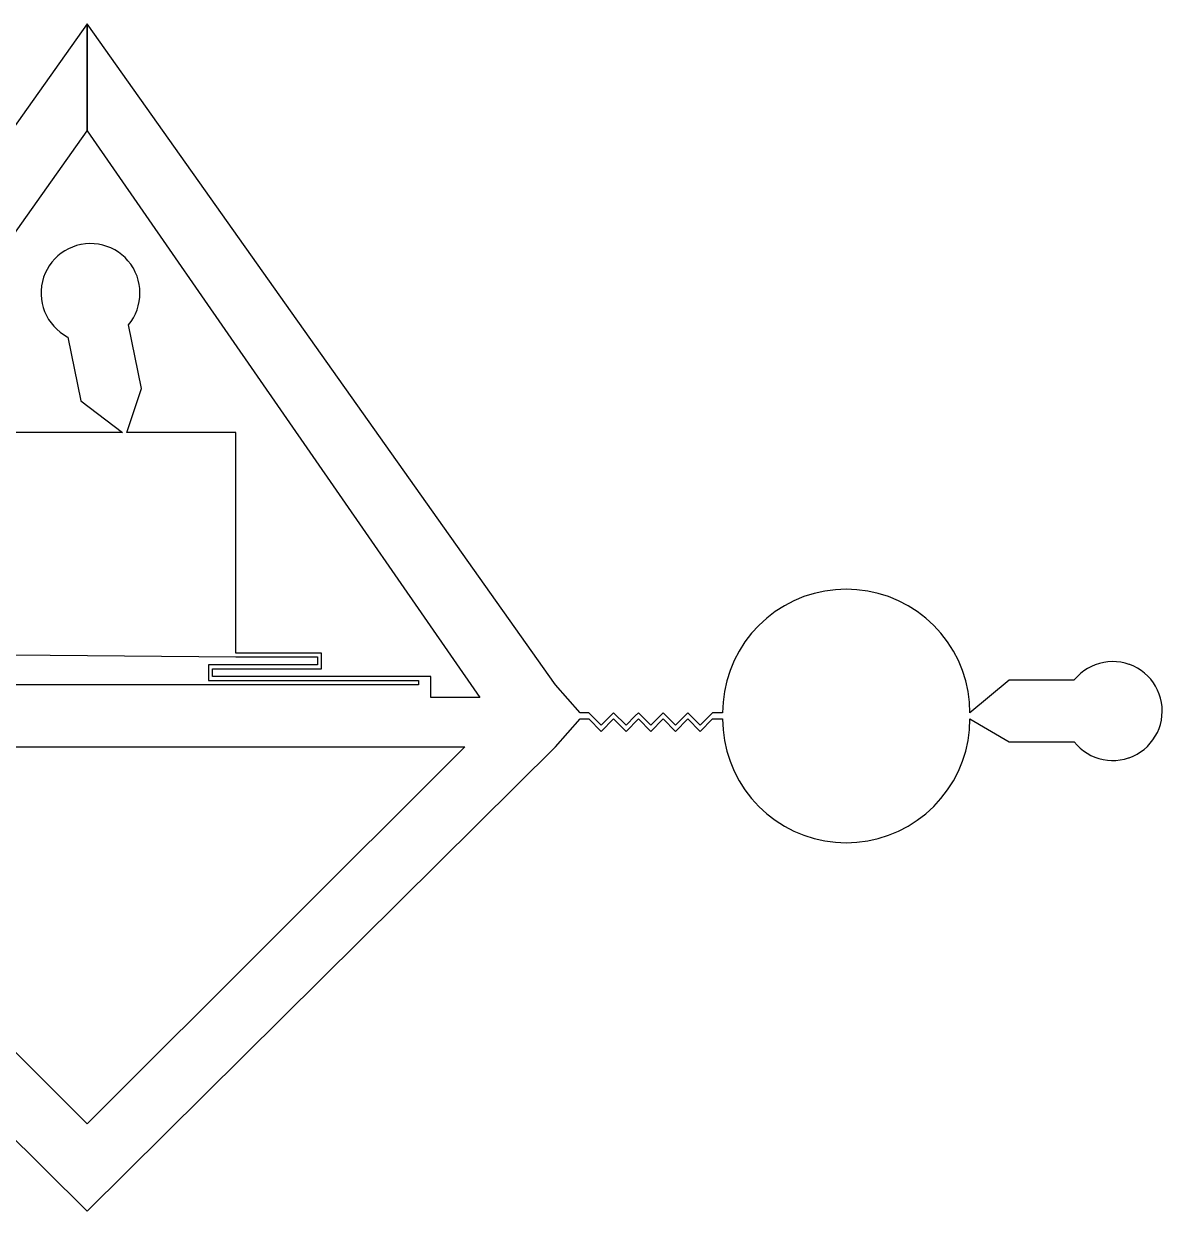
# Model space of a CAD drawing. Extents: x -11.9 to 24.9, y -7.6 to 11.7.
# Drawn here: x 6.54 to 24.95, y -7.51 to 11.69 of the extents above; entities that cross this region are included whole.
import ezdxf

# ---------------------------------------------------------------- set-up
doc = ezdxf.new("R2010")
doc.units = 13
doc.layers.add('1', color=91, linetype='CONTINUOUS')

msp = doc.modelspace()

# ---------------------------------------------------------------- linework, layer by layer
at = {"layer": '1'}
for points in [[(1.225, 1), (7.57, 9.962), (7.57, 11.692), (0, 1)], [(0, -0.001), (7.57, -7.51), (15.141, -0.001), (15.541, 0.45), (15.681, 0.45), (15.881, 0.25), (16.081, 0.45), (16.281, 0.25), (16.481, 0.45), (16.681, 0.25), (16.881, 0.45), (17.081, 0.25), (17.281, 0.45), (17.481, 0.25), (17.681, 0.45), (17.841, 0.45), (17.849, 0.276), (17.871, 0.103), (17.909, -0.068), (17.962, -0.234), (18.028, -0.395), (18.109, -0.55), (18.203, -0.697), (18.309, -0.836), (18.427, -0.964), (18.555, -1.082), (18.694, -1.188), (18.841, -1.282), (18.996, -1.363), (19.157, -1.429), (19.323, -1.482), (19.494, -1.52), (19.667, -1.542), (19.841, -1.55), (20.015, -1.542), (20.188, -1.52), (20.359, -1.482), (20.525, -1.429), (20.686, -1.363), (20.841, -1.282), (20.988, -1.188), (21.127, -1.082), (21.255, -0.964), (21.373, -0.836), (21.479, -0.697), (21.573, -0.55), (21.654, -0.395), (21.72, -0.234), (21.773, -0.068), (21.811, 0.103), (21.833, 0.276), (21.841, 0.45), (22.473, 0.078), (23.526, 0.078), (23.572, 0.025), (23.622, -0.023), (23.677, -0.067), (23.735, -0.105), (23.796, -0.139), (23.86, -0.167), (23.926, -0.19), (23.994, -0.206), (24.063, -0.217), (24.132, -0.222), (24.202, -0.22), (24.271, -0.213), (24.34, -0.199), (24.407, -0.18), (24.415, -0.177), (24.48, -0.151), (24.542, -0.119), (24.601, -0.083), (24.657, -0.041), (24.709, 0.006), (24.757, 0.057), (24.8, 0.112), (24.838, 0.17), (24.871, 0.232), (24.899, 0.296), (24.92, 0.362), (24.936, 0.43), (24.946, 0.499), (24.95, 0.569), (24.95, 0.578), (24.947, 0.648), (24.938, 0.717), (24.923, 0.785), (24.902, 0.852), (24.875, 0.916), (24.843, 0.978), (24.806, 1.037), (24.763, 1.092), (24.716, 1.144), (24.665, 1.191), (24.609, 1.233), (24.551, 1.271), (24.489, 1.303), (24.424, 1.33), (24.415, 1.333), (24.348, 1.353), (24.28, 1.368), (24.211, 1.376), (24.141, 1.378), (24.072, 1.374), (24.003, 1.364), (23.935, 1.348), (23.868, 1.327), (23.804, 1.299), (23.743, 1.266), (23.684, 1.228), (23.63, 1.185), (23.579, 1.137), (23.532, 1.086), (23.526, 1.078), (22.473, 1.078), (21.841, 0.549), (21.833, 0.723), (21.811, 0.896), (21.773, 1.067), (21.72, 1.233), (21.654, 1.394), (21.573, 1.549), (21.479, 1.696), (21.373, 1.835), (21.255, 1.963), (21.127, 2.081), (20.988, 2.187), (20.841, 2.281), (20.686, 2.362), (20.525, 2.428), (20.359, 2.481), (20.188, 2.519), (20.015, 2.541), (19.841, 2.549), (19.667, 2.541), (19.494, 2.519), (19.323, 2.481), (19.157, 2.428), (18.996, 2.362), (18.841, 2.281), (18.694, 2.187), (18.555, 2.081), (18.427, 1.963), (18.309, 1.835), (18.203, 1.696), (18.109, 1.549), (18.028, 1.394), (17.962, 1.233), (17.909, 1.067), (17.871, 0.896), (17.849, 0.723), (17.841, 0.549), (17.681, 0.549), (17.481, 0.349), (17.281, 0.549), (17.081, 0.349), (16.881, 0.549), (16.681, 0.349), (16.481, 0.549), (16.431, 0.5), (16.281, 0.349), (16.081, 0.549), (15.881, 0.349), (15.681, 0.549), (15.541, 0.549), (15.141, 1), (7.57, 11.692), (7.57, 9.962), (7.57, 9.962), (13.916, 0.8), (13.124, 0.8), (13.124, 1.136), (9.593, 1.136), (9.593, 1.263), (11.358, 1.263), (11.358, 1.516), (9.973, 1.516), (9.973, 5.085), (8.208, 5.085), (8.446, 5.792), (8.237, 6.824), (8.28, 6.88), (8.317, 6.938), (8.349, 7.001), (8.375, 7.065), (8.396, 7.132), (8.411, 7.2), (8.421, 7.269), (8.423, 7.339), (8.42, 7.409), (8.411, 7.477), (8.395, 7.546), (8.375, 7.612), (8.348, 7.677), (8.316, 7.739), (8.311, 7.746), (8.273, 7.804), (8.229, 7.859), (8.182, 7.91), (8.13, 7.956), (8.074, 7.998), (8.014, 8.035), (7.952, 8.066), (7.887, 8.092), (7.82, 8.112), (7.752, 8.127), (7.683, 8.134), (7.613, 8.136), (7.543, 8.132), (7.474, 8.123), (7.465, 8.121), (7.397, 8.104), (7.331, 8.081), (7.268, 8.053), (7.206, 8.019), (7.149, 7.98), (7.094, 7.937), (7.044, 7.889), (6.998, 7.836), (6.957, 7.779), (6.921, 7.72), (6.891, 7.657), (6.865, 7.592), (6.846, 7.525), (6.832, 7.456), (6.831, 7.447), (6.825, 7.377), (6.823, 7.308), (6.829, 7.238), (6.841, 7.169), (6.859, 7.103), (6.882, 7.037), (6.911, 6.973), (6.945, 6.912), (6.985, 6.855), (7.03, 6.801), (7.079, 6.751), (7.132, 6.707), (7.189, 6.666), (7.248, 6.63), (7.257, 6.626), (7.466, 5.594), (8.138, 5.085), (6.373, 5.085)], [(6.373, 1.485), (9.973, 1.453), (11.295, 1.453), (11.295, 1.326), (9.529, 1.326), (9.529, 1.073), (12.924, 1.073), (12.924, 1), (1.467, 1)], [(1.467, -0.001), (13.674, -0.001), (7.57, -6.096), (1.467, -0.001)]]:
    msp.add_lwpolyline(points, dxfattribs=at)

doc.saveas('drawing.dxf')
